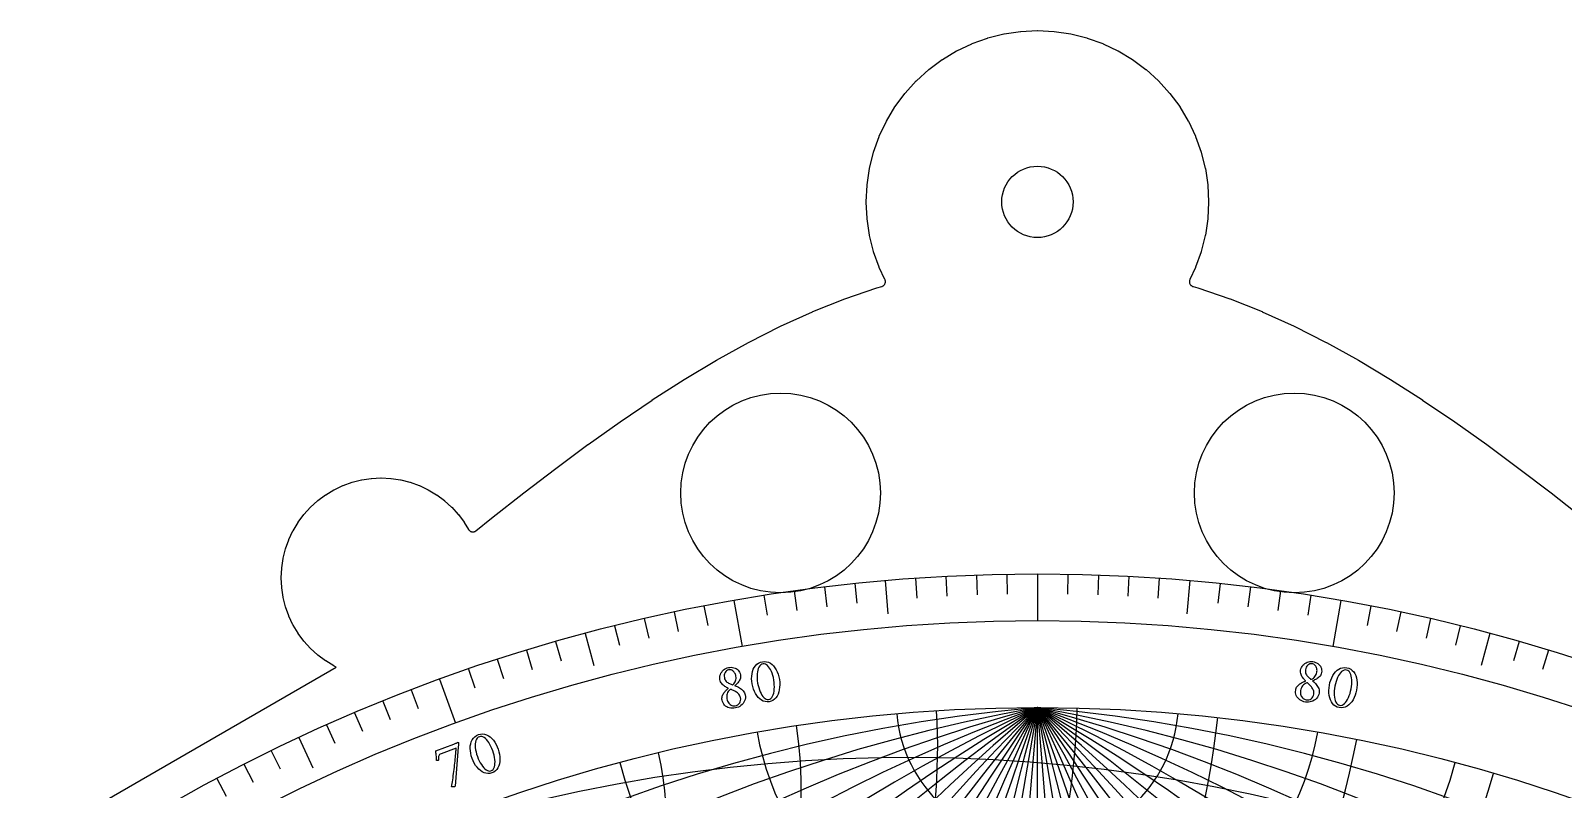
# Model space of a CAD drawing. Header units: millimetres. Extents: x -105 to 105, y -105 to 135.
# Drawn here: x -59.3 to 31, y 90.2 to 134.9 of the extents above; entities that cross this region are included whole.
import ezdxf

# ---------------------------------------------------------------- set-up
doc = ezdxf.new("R2010")
doc.units = ezdxf.units.MM
for name, color, linetype in [('CUT_INNER', 6, 'Continuous'), ('CUT_OUTER', 1, 'Continuous'), ('ENGRAVE', 7, 'Continuous'), ('ENGRAVE_FINE', 8, 'Continuous'), ('TEXT', 5, 'Continuous')]:
    doc.layers.add(name, color=color, linetype=linetype)

msp = doc.modelspace()

# ---------------------------------------------------------------- linework, layer by layer
at = {"layer": 'CUT_INNER'}
for centre, radius in [((0, 124.7941), 2.1), ((-15.12, 107.6581), 5.88), ((15.12, 107.6581), 5.88)]:
    msp.add_circle(centre, radius, dxfattribs=at)
at = {"layer": 'CUT_OUTER'}
msp.add_lwpolyline([(-76.8653, 76.8653), (-41.2786, 97.4114), (-41.4052, 97.4712), (-41.4181, 97.4782), (-41.9004, 97.7673), (-41.9127, 97.7754), (-42.3643, 98.1104), (-42.3757, 98.1197), (-42.7923, 98.4974), (-42.8027, 98.5078), (-43.1804, 98.9244), (-43.1897, 98.9358), (-43.5247, 99.3874), (-43.5328, 99.3997), (-43.8219, 99.882), (-43.8288, 99.8949), (-44.0693, 100.4033), (-44.0749, 100.4168), (-44.2643, 100.9463), (-44.2686, 100.9604), (-44.4052, 101.5058), (-44.4081, 101.5202), (-44.4906, 102.0765), (-44.492, 102.0911), (-44.5196, 102.6527), (-44.5196, 102.6674), (-44.492, 103.2291), (-44.4906, 103.2437), (-44.4081, 103.7999), (-44.4052, 103.8144), (-44.2686, 104.3598), (-44.2643, 104.3739), (-44.0749, 104.9033), (-44.0693, 104.9169), (-43.8288, 105.4252), (-43.8219, 105.4382), (-43.5328, 105.9205), (-43.5247, 105.9328), (-43.1897, 106.3844), (-43.1804, 106.3958), (-42.8027, 106.8124), (-42.7923, 106.8228), (-42.3757, 107.2004), (-42.3643, 107.2098), (-41.9127, 107.5447), (-41.9004, 107.5529), (-41.4181, 107.842), (-41.4052, 107.8489), (-40.8968, 108.0894), (-40.8832, 108.095), (-40.3538, 108.2844), (-40.3397, 108.2887), (-39.7943, 108.4253), (-39.7798, 108.4282), (-39.2236, 108.5107), (-39.209, 108.5121), (-38.6474, 108.5397), (-38.6326, 108.5397), (-38.071, 108.5121), (-38.0564, 108.5107), (-37.5002, 108.4282), (-37.4857, 108.4253), (-36.9403, 108.2887), (-36.9262, 108.2844), (-36.3968, 108.095), (-36.3832, 108.0894), (-35.8748, 107.8489), (-35.8619, 107.842), (-35.3796, 107.5529), (-35.3673, 107.5447), (-34.9157, 107.2098), (-34.9043, 107.2004), (-34.4877, 106.8228), (-34.4773, 106.8124), (-34.0996, 106.3958), (-34.0903, 106.3844), (-33.7553, 105.9328), (-33.7472, 105.9205), (-33.5018, 105.5111), (-33.485, 105.4861), (-33.4659, 105.4629), (-33.4445, 105.4418), (-33.4211, 105.4229), (-33.3959, 105.4064), (-33.3692, 105.3925), (-33.3413, 105.3814), (-33.3123, 105.3731), (-33.2827, 105.3678), (-33.2527, 105.3655), (-33.2226, 105.3661), (-33.1928, 105.3698), (-33.1634, 105.3765), (-33.1349, 105.3861), (-33.1075, 105.3984), (-33.0815, 105.4135), (-33.057, 105.4311), (-32.1311, 106.1719), (-30.2407, 107.6561), (-30.2393, 107.6572), (-28.3509, 109.1024), (-28.3491, 109.1038), (-26.4611, 110.5023), (-26.4588, 110.504), (-24.5714, 111.8474), (-24.5686, 111.8493), (-22.6816, 113.1291), (-22.6783, 113.1313), (-20.7919, 114.3398), (-20.7881, 114.3422), (-18.9022, 115.4718), (-18.8978, 115.4744), (-17.0125, 116.5183), (-17.0075, 116.5209), (-15.1228, 117.4727), (-15.1171, 117.4754), (-13.2332, 118.3292), (-13.2268, 118.332), (-11.3435, 119.0826), (-11.3364, 119.0852), (-9.4538, 119.7282), (-9.4461, 119.7306), (-9.1665, 119.8095), (-9.1391, 119.8187), (-9.1126, 119.8305), (-9.0875, 119.8448), (-9.0638, 119.8615), (-9.0418, 119.8803), (-9.0218, 119.9012), (-9.0039, 119.9239), (-8.9882, 119.9483), (-8.9749, 119.974), (-8.9642, 120.0009), (-8.9562, 120.0287), (-8.9508, 120.0571), (-8.9483, 120.086), (-8.9485, 120.1149), (-8.9515, 120.1437), (-8.9573, 120.1721), (-8.9657, 120.1998), (-8.9768, 120.2265), (-9.3096, 120.93), (-9.3152, 120.9436), (-9.6435, 121.8611), (-9.6477, 121.8752), (-9.8845, 122.8204), (-9.8874, 122.8349), (-10.0304, 123.7988), (-10.0318, 123.8134), (-10.0796, 124.7867), (-10.0796, 124.8014), (-10.0318, 125.7747), (-10.0304, 125.7894), (-9.8874, 126.7533), (-9.8845, 126.7677), (-9.6477, 127.713), (-9.6435, 127.7271), (-9.3152, 128.6446), (-9.3096, 128.6582), (-8.8929, 129.5391), (-8.886, 129.5521), (-8.385, 130.3879), (-8.3768, 130.4002), (-7.7963, 131.1829), (-7.787, 131.1942), (-7.1326, 131.9163), (-7.1222, 131.9267), (-6.4001, 132.5811), (-6.3888, 132.5904), (-5.6061, 133.1709), (-5.5938, 133.1791), (-4.758, 133.6801), (-4.745, 133.687), (-3.8641, 134.1036), (-3.8505, 134.1093), (-2.933, 134.4376), (-2.9189, 134.4418), (-1.9737, 134.6786), (-1.9592, 134.6815), (-0.9953, 134.8245), (-0.9807, 134.8259), (-0.0074, 134.8737), (0.0074, 134.8737), (0.9807, 134.8259), (0.9953, 134.8245), (1.9592, 134.6815), (1.9737, 134.6786), (2.9189, 134.4418), (2.933, 134.4376), (3.8505, 134.1093), (3.8641, 134.1036), (4.745, 133.687), (4.758, 133.6801), (5.5938, 133.1791), (5.6061, 133.1709), (6.3888, 132.5904), (6.4001, 132.5811), (7.1222, 131.9267), (7.1326, 131.9163), (7.787, 131.1942), (7.7963, 131.1829), (8.3768, 130.4002), (8.385, 130.3879), (8.886, 129.5521), (8.8929, 129.5391), (9.3096, 128.6582), (9.3152, 128.6446), (9.6435, 127.7271), (9.6477, 127.713), (9.8845, 126.7677), (9.8874, 126.7533), (10.0304, 125.7894), (10.0318, 125.7747), (10.0796, 124.8014), (10.0796, 124.7867), (10.0318, 123.8134), (10.0304, 123.7988), (9.8874, 122.8349), (9.8845, 122.8204), (9.6477, 121.8752), (9.6435, 121.8611), (9.3152, 120.9436), (9.3096, 120.93), (8.9768, 120.2265), (8.9657, 120.1998), (8.9573, 120.1721), (8.9515, 120.1437), (8.9485, 120.1149), (8.9483, 120.086), (8.9508, 120.0571), (8.9562, 120.0287), (8.9642, 120.0009), (8.9749, 119.974), (8.9882, 119.9483), (9.0039, 119.9239), (9.0218, 119.9012), (9.0418, 119.8803), (9.0638, 119.8615), (9.0875, 119.8448), (9.1126, 119.8305), (9.1391, 119.8187), (9.1665, 119.8095), (9.4461, 119.7306), (9.4538, 119.7282), (11.3364, 119.0852), (11.3435, 119.0826), (13.2268, 118.332), (13.2332, 118.3292), (15.1171, 117.4754), (15.1228, 117.4727), (17.0075, 116.5209), (17.0125, 116.5183), (18.8978, 115.4744), (18.9022, 115.4718), (20.7881, 114.3422), (20.7919, 114.3398), (22.6783, 113.1313), (22.6816, 113.1291), (24.5686, 111.8493), (24.5714, 111.8474), (26.4588, 110.504), (26.4611, 110.5023), (28.3491, 109.1038), (28.3509, 109.1024), (30.2393, 107.6572), (30.2407, 107.6561), (32.1289, 106.1736)], dxfattribs=at)
at = {"layer": 'ENGRAVE'}
for points in [[(0, 102.9), (0, 100.1438)], [(-8.9683, 102.5084), (-8.7967, 100.5472)], [(8.9683, 102.5084), (8.7967, 100.5472)], [(-17.8684, 101.3367), (-17.3898, 98.6223)], [(17.8684, 101.3367), (17.3898, 98.6223)], [(-26.6325, 99.3938), (-26.1229, 97.4921)], [(26.6325, 99.3938), (26.1229, 97.4921)], [(-35.1939, 96.6944), (-34.2512, 94.1043)], [(0, -95.025), (0, 95.025)], [(0, -95.025), (0, 95.025)], [(-43.4874, 93.2591), (-42.6554, 91.4748)]]:
    msp.add_lwpolyline(points, dxfattribs=at)
for radius in [102.9, 102.9, 100.1438, 95.025, 95.025, 95.025]:
    msp.add_circle((0, 0), radius, dxfattribs=at)
for centre, radius, start, end in [((16.7555, 0), 96.4909, 100, 260), ((34.5863, 0), 101.1235, 110, 250), ((54.8627, 0), 109.7254, 120, 240), ((79.7354, 0), 124.0463, 130, 230), ((113.2464, 0), 147.8327, 140, 220), ((164.5881, 0), 190.05, 150, 210), ((261.079, 0), 277.8345, 160, 200), ((538.9136, 0), 547.2272, 170, 190), ((-538.9136, 0), 547.2272, 350, 10), ((-261.079, 0), 277.8345, 340, 20), ((-164.5881, 0), 190.05, 330, 30), ((-113.2464, 0), 147.8327, 320, 40), ((-79.7354, 0), 124.0463, 310, 50), ((-54.8627, 0), 109.7254, 300, 60), ((-34.5863, 0), 101.1235, 290, 70), ((-16.7555, 0), 96.4909, 280, 80), ((0, 96.4909), 16.7555, 190, 350)]:
    msp.add_arc(centre, radius, start, end, dxfattribs=at)
at = {"layer": 'ENGRAVE_FINE'}
for points in [[(-1.7959, 102.8843), (-1.7752, 101.7033)], [(1.7959, 102.8843), (1.7752, 101.7033)], [(-12.5404, 102.133), (-12.3964, 100.9606)], [(-10.756, 102.3363), (-10.6325, 101.1615)], [(-7.1779, 102.6493), (-7.0955, 101.471)], [(-5.3854, 102.759), (-5.3235, 101.5793)], [(-3.5912, 102.8373), (-3.5499, 101.6568)], [(3.5912, 102.8373), (3.5499, 101.6568)], [(5.3854, 102.759), (5.3235, 101.5793)], [(7.1779, 102.6493), (7.0955, 101.471)], [(10.756, 102.3363), (10.6325, 101.1615)], [(12.5404, 102.133), (12.3964, 100.9606)], [(-16.0971, 101.6331), (-15.9123, 100.4664)], [(-14.3209, 101.8986), (-14.1565, 100.7288)], [(14.3209, 101.8986), (14.1565, 100.7288)], [(16.0971, 101.6331), (15.9123, 100.4664)], [(-23.1475, 100.2627), (-22.8817, 99.1117)], [(-21.3941, 100.6514), (-21.1485, 99.496)], [(-19.6342, 101.0094), (-19.4089, 99.8499)], [(19.6342, 101.0094), (19.4089, 99.8499)], [(21.3941, 100.6514), (21.1485, 99.496)], [(23.1475, 100.2627), (22.8817, 99.1117)], [(-24.8938, 99.8434), (-24.608, 98.6973)], [(24.8938, 99.8434), (24.608, 98.6973)], [(-30.085, 98.4038), (-29.7397, 97.2741)], [(-28.3631, 98.9138), (-28.0375, 97.7783)], [(28.3631, 98.9138), (28.0375, 97.7783)], [(30.085, 98.4038), (29.7397, 97.2741)], [(-31.7978, 97.8637), (-31.4328, 96.7403)], [(-33.501, 97.2939), (-33.1164, 96.177)], [(-36.8761, 96.0654), (-36.4527, 94.9626)], [(-38.547, 95.4072), (-38.1045, 94.312)], [(-41.8532, 94.0038), (-41.3727, 92.9247)], [(-40.2062, 94.7199), (-39.7447, 93.6326)], [(-45.1084, 92.4859), (-44.5906, 91.4242)], [(-46.7156, 91.6846), (-46.1793, 90.6321)], [(-48.3086, 90.8553), (-47.7541, 89.8123)]]:
    msp.add_lwpolyline(points, dxfattribs=at)
for centre, radius, start, end in [((8.3136, 0), 95.388, 95, 265), ((25.4619, 0), 98.3771, 105, 255), ((-41.948, 96.0915), 44.3109, 228.583333, 358.583333), ((-40.4577, 92.6776), 34.5863, 223.583333, 3.583333), ((44.3109, 0), 104.8485, 115, 245), ((66.5372, 0), 116.0041, 125, 235), ((95.025, 0), 134.3856, 135, 225), ((135.7098, 0), 165.671, 145, 215), ((203.7818, 0), 224.8483, 155, 205), ((354.6381, 0), 367.1484, 165, 195), ((1086.1407, 0), 1090.2896, 175, 185), ((-1086.1407, 0), 1090.2896, 355, 5), ((-354.6381, 0), 367.1484, 345, 15), ((-203.7818, 0), 224.8483, 335, 25), ((-135.7098, 0), 165.671, 325, 35), ((-95.025, 0), 134.3856, 315, 45), ((-66.5372, 0), 116.0041, 305, 55), ((-44.3109, 0), 104.8485, 295, 65), ((-25.4619, 0), 98.3771, 285, 75), ((-8.3136, 0), 95.388, 275, 85), ((-43.8992, 100.5611), 54.8627, 233.583333, 353.583333), ((-39.359, 90.1606), 25.4619, 218.583333, 8.583333), ((0, 95.388), 8.3136, 185, 355), ((-46.4112, 106.3153), 66.5372, 238.583333, 348.583333), ((-38.6043, 88.4319), 16.7555, 213.583333, 13.583333), ((-7.6193, -3.3261), 95.388, 298.583333, 108.583334), ((-49.6288, 113.6859), 79.7354, 243.583333, 343.583333), ((0, 98.3771), 25.4619, 195, 345)]:
    msp.add_arc(centre, radius, start, end, dxfattribs=at)
at = {"layer": 'TEXT'}
for points in [[(-16.1893, 97.7248), (-16.0614, 97.7355), (-15.9405, 97.7243), (-15.8266, 97.6912), (-15.7197, 97.6362), (-15.6209, 97.5626), (-15.531, 97.4738), (-15.4501, 97.3699), (-15.378, 97.2508), (-15.3158, 97.1201), (-15.2642, 96.9812), (-15.2233, 96.8342), (-15.193, 96.679), (-15.1744, 96.5219), (-15.1684, 96.3694), (-15.1751, 96.2213), (-15.1944, 96.0777), (-15.2263, 95.9421), (-15.2705, 95.8179), (-15.3272, 95.7051), (-15.3963, 95.6037), (-15.478, 95.5174), (-15.5724, 95.4498), (-15.6794, 95.4009), (-15.7993, 95.3707), (-15.9194, 95.3612), (-16.0346, 95.3733), (-16.1449, 95.407), (-16.2504, 95.4623), (-16.3494, 95.5358), (-16.4404, 95.6241), (-16.5233, 95.7273), (-16.5981, 95.8452), (-16.6635, 95.9748), (-16.7181, 96.1127), (-16.7621, 96.2589), (-16.7952, 96.4136), (-16.8164, 96.5703), (-16.8247, 96.7227), (-16.8202, 96.8709), (-16.8026, 97.0149), (-16.7718, 97.151), (-16.7277, 97.2756), (-16.6703, 97.3888), (-16.5995, 97.4904), (-16.5158, 97.5771), (-16.4195, 97.645), (-16.3106, 97.6942), (-16.1893, 97.7248)], [(-16.148, 97.5932), (-16.2217, 97.5719), (-16.287, 97.534), (-16.3439, 97.4794), (-16.3923, 97.4082), (-16.4322, 97.3232), (-16.4637, 97.2273), (-16.4866, 97.1206), (-16.501, 97.0031), (-16.5068, 96.8775), (-16.5039, 96.7467), (-16.4923, 96.6106), (-16.4721, 96.4693), (-16.4446, 96.3308), (-16.4106, 96.1993), (-16.3701, 96.075), (-16.3232, 95.9578), (-16.2715, 95.8506), (-16.2165, 95.7561), (-16.1582, 95.6745), (-16.0967, 95.6057), (-16.033, 95.5524), (-15.9685, 95.5175), (-15.903, 95.5011), (-15.8365, 95.503), (-15.7597, 95.525), (-15.6928, 95.5642), (-15.6358, 95.6204), (-15.5887, 95.6936), (-15.5509, 95.781), (-15.5217, 95.8794), (-15.5012, 95.9889), (-15.4893, 96.1094), (-15.4855, 96.2375), (-15.4894, 96.3697), (-15.5008, 96.506), (-15.5198, 96.6463), (-15.546, 96.7863), (-15.5784, 96.9178), (-15.617, 97.0409), (-15.6618, 97.1556), (-15.7116, 97.2597), (-15.7653, 97.3512), (-15.8229, 97.43), (-15.8843, 97.4962), (-15.9483, 97.5471), (-16.0136, 97.5802), (-16.0802, 97.5956), (-16.148, 97.5932)], [(16.2096, 97.7291), (16.2909, 97.7115), (16.3673, 97.6865), (16.4387, 97.654), (16.5052, 97.6142), (16.5652, 97.5677), (16.617, 97.5154), (16.6607, 97.4572), (16.6962, 97.3931), (16.7219, 97.3238), (16.736, 97.2496), (16.7385, 97.1708), (16.7294, 97.0872), (16.7133, 97.0192), (16.6895, 96.9574), (16.6581, 96.9017), (16.619, 96.8521), (16.5746, 96.8078), (16.5274, 96.7677), (16.4773, 96.732), (16.4244, 96.7006), (16.3708, 96.6727), (16.319, 96.6473), (16.2688, 96.6245), (16.2203, 96.6043), (16.2097, 96.6017), (16.2055, 96.5971), (16.2078, 96.5905), (16.2165, 96.5818), (16.2674, 96.5401), (16.3172, 96.4937), (16.3659, 96.4426), (16.4136, 96.3869), (16.4581, 96.3278), (16.4973, 96.2668), (16.5314, 96.2037), (16.5602, 96.1386), (16.5817, 96.0725), (16.5938, 96.0067), (16.5965, 95.941), (16.5899, 95.8755), (16.5683, 95.7873), (16.5355, 95.7059), (16.4915, 95.6312), (16.4362, 95.5633), (16.3721, 95.5032), (16.3017, 95.4521), (16.2251, 95.4099), (16.1422, 95.3768), (16.0555, 95.3535), (15.9676, 95.3412), (15.8785, 95.3399), (15.7882, 95.3495), (15.6932, 95.37), (15.6051, 95.3988), (15.5237, 95.4361), (15.4492, 95.4818), (15.383, 95.5348), (15.3265, 95.5938), (15.2797, 95.6589), (15.2427, 95.7302), (15.2163, 95.8061), (15.2014, 95.8856), (15.198, 95.9684), (15.2061, 96.0548), (15.2187, 96.1128), (15.2373, 96.167), (15.2621, 96.2173), (15.293, 96.2638), (15.3285, 96.3066), (15.3667, 96.3461), (15.4079, 96.3823), (15.4519, 96.4151), (15.4972, 96.4448), (15.5424, 96.4717), (15.5873, 96.4956), (15.6321, 96.5167), (15.6748, 96.5355), (15.7136, 96.5525), (15.7486, 96.5677), (15.7796, 96.5811), (15.7861, 96.5856), (15.7888, 96.5902), (15.7877, 96.595), (15.7827, 96.5999), (15.7483, 96.631), (15.713, 96.6674), (15.6769, 96.709), (15.6399, 96.7557), (15.6043, 96.8064), (15.5725, 96.8602), (15.5446, 96.9169), (15.5205, 96.9766), (15.5025, 97.0385), (15.4926, 97.102), (15.491, 97.1671), (15.4976, 97.2338), (15.5153, 97.3102), (15.5431, 97.3821), (15.5813, 97.4495), (15.6297, 97.5123), (15.6862, 97.5692), (15.7486, 97.6185), (15.817, 97.6605), (15.8913, 97.6949), (15.9691, 97.72), (16.0481, 97.7341), (16.1283, 97.7371), (16.2096, 97.7291)], [(16.1695, 97.605), (16.1042, 97.6081), (16.0415, 97.5954), (15.9813, 97.5668), (15.9237, 97.5224), (15.8727, 97.4663), (15.8325, 97.4027), (15.8031, 97.3316), (15.7844, 97.253), (15.7777, 97.1857), (15.7802, 97.1225), (15.7918, 97.0633), (15.8125, 97.0082), (15.8397, 96.957), (15.8706, 96.9098), (15.9053, 96.8665), (15.9438, 96.8271), (15.9828, 96.7911), (16.0195, 96.7579), (16.0536, 96.7275), (16.0853, 96.6999), (16.0893, 96.6976), (16.0943, 96.6955), (16.1003, 96.6938), (16.1073, 96.6924), (16.109, 96.6921), (16.1101, 96.6919), (16.1108, 96.6918), (16.1111, 96.6918), (16.1165, 96.6911), (16.1216, 96.691), (16.1263, 96.6914), (16.1305, 96.6924), (16.1909, 96.7232), (16.2464, 96.7595), (16.297, 96.8015), (16.3429, 96.8491), (16.3824, 96.9025), (16.4144, 96.962), (16.4386, 97.0277), (16.4551, 97.0994), (16.4615, 97.1536), (16.4623, 97.2078), (16.4575, 97.262), (16.447, 97.3162), (16.4312, 97.3687), (16.41, 97.4177), (16.3837, 97.4632), (16.3521, 97.5053), (16.315, 97.5418), (16.2722, 97.5706), (16.2237, 97.5917), (16.1695, 97.605)], [(-18.1933, 97.3793), (-18.1109, 97.3906), (-18.0305, 97.3932), (-17.9523, 97.3871), (-17.8762, 97.3724), (-17.804, 97.3493), (-17.7374, 97.3178), (-17.6764, 97.2781), (-17.6211, 97.23), (-17.5733, 97.1736), (-17.5347, 97.1088), (-17.5054, 97.0356), (-17.4853, 96.9539), (-17.4771, 96.8845), (-17.4783, 96.8183), (-17.4888, 96.7552), (-17.5086, 96.6952), (-17.5352, 96.6384), (-17.5658, 96.5846), (-17.6007, 96.5339), (-17.6397, 96.4863), (-17.6805, 96.4417), (-17.7205, 96.4002), (-17.7599, 96.3616), (-17.7985, 96.326), (-17.8076, 96.32), (-17.8099, 96.3142), (-17.8055, 96.3088), (-17.7944, 96.3036), (-17.7323, 96.2818), (-17.6696, 96.2552), (-17.6064, 96.2239), (-17.5425, 96.1878), (-17.4805, 96.1476), (-17.4228, 96.1036), (-17.3692, 96.0559), (-17.3199, 96.0046), (-17.2771, 95.9499), (-17.2432, 95.8922), (-17.2182, 95.8314), (-17.202, 95.7676), (-17.192, 95.6773), (-17.195, 95.5896), (-17.2109, 95.5044), (-17.2396, 95.4216), (-17.2793, 95.3432), (-17.3279, 95.2711), (-17.3855, 95.2053), (-17.4521, 95.1458), (-17.5256, 95.0943), (-17.6039, 95.0527), (-17.6872, 95.021), (-17.7754, 94.9991), (-17.8717, 94.9858), (-17.9644, 94.9828), (-18.0535, 94.9901), (-18.1392, 95.0075), (-18.2196, 95.0346), (-18.2929, 95.0708), (-18.3591, 95.116), (-18.4182, 95.1702), (-18.469, 95.2326), (-18.5102, 95.3021), (-18.5417, 95.3788), (-18.5636, 95.4628), (-18.5716, 95.5216), (-18.5726, 95.5789), (-18.5665, 95.6346), (-18.5534, 95.6889), (-18.5348, 95.7413), (-18.5123, 95.7915), (-18.486, 95.8395), (-18.4559, 95.8854), (-18.4234, 95.9289), (-18.3902, 95.9695), (-18.3561, 96.0074), (-18.3213, 96.0425), (-18.2876, 96.0748), (-18.2569, 96.104), (-18.2293, 96.1303), (-18.2047, 96.1535), (-18.2001, 96.1599), (-18.1992, 96.1652), (-18.2019, 96.1693), (-18.2082, 96.1722), (-18.2512, 96.1897), (-18.2968, 96.2118), (-18.345, 96.2385), (-18.3957, 96.2697), (-18.4465, 96.3053), (-18.4947, 96.3449), (-18.5403, 96.3887), (-18.5834, 96.4365), (-18.6216, 96.4885), (-18.6525, 96.5449), (-18.6763, 96.6055), (-18.6929, 96.6704), (-18.7025, 96.7482), (-18.7009, 96.8253), (-18.6881, 96.9017), (-18.6641, 96.9773), (-18.6304, 97.05), (-18.5887, 97.1178), (-18.5388, 97.1805), (-18.4807, 97.2383), (-18.4162, 97.2885), (-18.3467, 97.3288), (-18.2724, 97.3591), (-18.1933, 97.3793)], [(-18.1885, 97.249), (-18.2509, 97.2296), (-18.3055, 97.1961), (-18.3523, 97.1487), (-18.3913, 97.0873), (-18.42, 97.0172), (-18.436, 96.9437), (-18.4393, 96.8668), (-18.43, 96.7865), (-18.4133, 96.721), (-18.3893, 96.6624), (-18.3582, 96.6108), (-18.3198, 96.5661), (-18.2768, 96.5273), (-18.2316, 96.4935), (-18.1842, 96.4647), (-18.1346, 96.4408), (-18.0856, 96.4204), (-18.0398, 96.4017), (-17.9973, 96.3848), (-17.958, 96.3697), (-17.9535, 96.3688), (-17.9481, 96.3686), (-17.9419, 96.3691), (-17.9348, 96.3702), (-17.9332, 96.3705), (-17.932, 96.3707), (-17.9313, 96.3708), (-17.9311, 96.3709), (-17.9257, 96.3721), (-17.9209, 96.3737), (-17.9167, 96.3757), (-17.913, 96.3781), (-17.8668, 96.4276), (-17.8271, 96.4808), (-17.7939, 96.5376), (-17.7671, 96.5979), (-17.7481, 96.6617), (-17.7385, 96.7285), (-17.7382, 96.7985), (-17.7472, 96.8716), (-17.7597, 96.9247), (-17.7775, 96.9759), (-17.8006, 97.0252), (-17.829, 97.0726), (-17.8618, 97.1164), (-17.8984, 97.1553), (-17.9388, 97.189), (-17.9829, 97.2178), (-18.0302, 97.2394), (-18.0803, 97.2518), (-18.1331, 97.255), (-18.1885, 97.249)], [(18.2109, 97.3683), (18.3347, 97.3347), (18.4445, 97.2828), (18.5402, 97.2127), (18.6218, 97.1245), (18.6895, 97.0215), (18.7436, 96.9074), (18.7842, 96.782), (18.8111, 96.6455), (18.8249, 96.5014), (18.8258, 96.3532), (18.814, 96.2011), (18.7894, 96.0448), (18.7532, 95.8909), (18.7066, 95.7455), (18.6497, 95.6087), (18.5824, 95.4803), (18.5061, 95.3638), (18.4221, 95.2622), (18.3302, 95.1756), (18.2306, 95.104), (18.1243, 95.0508), (18.0125, 95.0196), (17.8952, 95.0102), (17.7722, 95.0228), (17.6561, 95.055), (17.552, 95.1057), (17.4599, 95.1751), (17.3797, 95.2632), (17.3117, 95.3661), (17.2565, 95.4802), (17.2138, 95.6055), (17.1839, 95.7419), (17.1668, 95.886), (17.1626, 96.0343), (17.1713, 96.1868), (17.1931, 96.3434), (17.2267, 96.4979), (17.271, 96.644), (17.326, 96.7817), (17.3918, 96.911), (17.4672, 97.0283), (17.5513, 97.1304), (17.6439, 97.2171), (17.7452, 97.2884), (17.8535, 97.3412), (17.9673, 97.3721), (18.0864, 97.3811), (18.2109, 97.3683)], [(18.2047, 97.2305), (18.1281, 97.2358), (18.0538, 97.2225), (17.9817, 97.1906), (17.9118, 97.1402), (17.8452, 97.074), (17.7829, 96.9947), (17.7249, 96.9023), (17.6711, 96.7968), (17.6227, 96.6808), (17.5807, 96.5568), (17.5451, 96.425), (17.5158, 96.2853), (17.4942, 96.1457), (17.4812, 96.0105), (17.4767, 95.8799), (17.4807, 95.7537), (17.4927, 95.6353), (17.512, 95.5277), (17.5389, 95.4311), (17.5732, 95.3453), (17.6147, 95.2735), (17.6634, 95.2187), (17.7194, 95.1808), (17.7825, 95.1598), (17.8622, 95.1543), (17.9385, 95.1682), (18.0113, 95.2015), (18.0806, 95.2542), (18.146, 95.3234), (18.2071, 95.4059), (18.2638, 95.5017), (18.3162, 95.611), (18.3635, 95.7301), (18.4051, 95.8556), (18.441, 95.9875), (18.4711, 96.1259), (18.4943, 96.2664), (18.5089, 96.4011), (18.5148, 96.53), (18.5119, 96.653), (18.5007, 96.7679), (18.4815, 96.8722), (18.4544, 96.966), (18.4193, 97.0492), (18.3766, 97.1189), (18.3266, 97.1724), (18.2692, 97.2096), (18.2047, 97.2305)], [(-17.7924, 95.131), (-17.7093, 95.1537), (-17.6378, 95.1887), (-17.5778, 95.236), (-17.5294, 95.2955), (-17.4942, 95.3644), (-17.4738, 95.4397), (-17.4682, 95.5215), (-17.4775, 95.6097), (-17.4916, 95.6641), (-17.5132, 95.7155), (-17.5425, 95.7638), (-17.5795, 95.8089), (-17.6215, 95.8509), (-17.6657, 95.8895), (-17.7123, 95.9248), (-17.7612, 95.9567), (-17.8103, 95.9854), (-17.8573, 96.0108), (-17.9023, 96.0329), (-17.9453, 96.0518), (-17.9833, 96.0673), (-18.0134, 96.0795), (-18.0356, 96.0884), (-18.05, 96.0939), (-18.0576, 96.0959), (-18.0641, 96.097), (-18.0696, 96.0975), (-18.0739, 96.0971), (-18.079, 96.0959), (-18.083, 96.0945), (-18.0861, 96.0927), (-18.0881, 96.0906), (-18.1488, 96.0292), (-18.1988, 95.9664), (-18.238, 95.9022), (-18.2666, 95.8367), (-18.2847, 95.7678), (-18.2929, 95.6936), (-18.2911, 95.6141), (-18.2793, 95.5292), (-18.2618, 95.4581), (-18.238, 95.3937), (-18.2077, 95.3361), (-18.1711, 95.2853), (-18.1299, 95.2414), (-18.086, 95.2045), (-18.0394, 95.1746), (-17.9901, 95.1517), (-17.9397, 95.1359), (-17.89, 95.1271), (-17.8409, 95.1255), (-17.7924, 95.131)], [(15.8173, 95.4792), (15.9032, 95.4722), (15.9824, 95.4806), (16.0549, 95.5045), (16.1207, 95.5439), (16.1774, 95.5966), (16.2223, 95.6604), (16.2555, 95.7353), (16.277, 95.8214), (16.2824, 95.8774), (16.2796, 95.933), (16.2685, 95.9884), (16.2492, 96.0435), (16.2242, 96.0973), (16.1958, 96.1487), (16.1641, 96.1978), (16.129, 96.2445), (16.0928, 96.2882), (16.0572, 96.3282), (16.0225, 96.3644), (15.9886, 96.3968), (15.9582, 96.4244), (15.9341, 96.4462), (15.9162, 96.4621), (15.9046, 96.4722), (15.8981, 96.4766), (15.8924, 96.48), (15.8874, 96.4822), (15.8833, 96.4834), (15.8781, 96.484), (15.8737, 96.484), (15.8703, 96.4834), (15.8676, 96.4821), (15.7896, 96.4452), (15.7212, 96.4033), (15.6623, 96.3564), (15.6131, 96.3046), (15.5725, 96.2461), (15.5395, 96.1791), (15.5139, 96.1038), (15.496, 96.02), (15.4881, 95.9471), (15.4885, 95.8785), (15.4972, 95.814), (15.5143, 95.7538), (15.5379, 95.6984), (15.5666, 95.6487), (15.6001, 95.6047), (15.6387, 95.5663), (15.6806, 95.5342), (15.7243, 95.509), (15.7699, 95.4907), (15.8173, 95.4792)], [(-34.3542, 92.8762), (-34.3193, 92.8895), (-34.2833, 92.904), (-34.2461, 92.9196), (-34.2078, 92.9363), (-34.1729, 92.9518), (-34.1459, 92.9636), (-34.1269, 92.9718), (-34.1157, 92.9763), (-34.1054, 92.9778), (-34.0964, 92.9742), (-34.0887, 92.9657), (-34.0822, 92.9522), (-34.0771, 92.932), (-34.0748, 92.9069), (-34.0754, 92.877), (-34.0788, 92.8423), (-34.0837, 92.8045), (-34.0885, 92.7655), (-34.0935, 92.7251), (-34.0984, 92.6835), (-34.2859, 90.3903), (-34.2903, 90.3833), (-34.297, 90.3769), (-34.3059, 90.3713), (-34.3171, 90.3663), (-34.338, 90.3597), (-34.362, 90.3548), (-34.3892, 90.3514), (-34.4195, 90.3496), (-34.448, 90.3503), (-34.4697, 90.3543), (-34.4846, 90.3617), (-34.4927, 90.3725), (-34.4746, 90.4606), (-34.457, 90.5566), (-34.4397, 90.6606), (-34.4228, 90.7725), (-34.4062, 90.8898), (-34.3898, 91.0101), (-34.3736, 91.1333), (-34.3576, 91.2594), (-34.3421, 91.3863), (-34.3275, 91.5118), (-34.3138, 91.636), (-34.301, 91.7588), (-34.289, 91.878), (-34.2778, 91.9916), (-34.2675, 92.0996), (-34.258, 92.2019), (-34.2494, 92.2964), (-34.2416, 92.3809), (-34.2347, 92.4556), (-34.2287, 92.5202), (-34.2238, 92.5725), (-34.2203, 92.6098), (-34.2182, 92.6322), (-34.2175, 92.6396), (-35.1108, 92.3048), (-35.1583, 92.2821), (-35.1964, 92.2539), (-35.2252, 92.2201), (-35.2446, 92.1807), (-35.2566, 92.1342), (-35.2633, 92.0791), (-35.2646, 92.0154), (-35.2605, 91.943), (-35.261, 91.9322), (-35.2669, 91.9223), (-35.2784, 91.9133), (-35.2953, 91.9053), (-35.3016, 91.9034), (-35.3099, 91.9017), (-35.32, 91.9004), (-35.3321, 91.8993), (-35.3443, 91.8987), (-35.3549, 91.8986), (-35.364, 91.8992), (-35.3715, 91.9004), (-35.3759, 91.9804), (-35.3813, 92.0607), (-35.3875, 92.1415), (-35.3946, 92.2227), (-35.402, 92.2995), (-35.4092, 92.367), (-35.4161, 92.4251), (-35.4228, 92.474)], [(-32.9131, 93.4289), (-32.789, 93.4617), (-32.668, 93.4716), (-32.55, 93.4588), (-32.4353, 93.4232), (-32.3252, 93.3678), (-32.2212, 93.296), (-32.1234, 93.2078), (-32.0318, 93.103), (-31.9478, 92.9851), (-31.873, 92.8573), (-31.8071, 92.7196), (-31.7503, 92.572), (-31.7047, 92.4206), (-31.6723, 92.2714), (-31.6532, 92.1244), (-31.6473, 91.9796), (-31.6551, 91.8405), (-31.6771, 91.7105), (-31.7134, 91.5896), (-31.7638, 91.4778), (-31.8293, 91.3786), (-31.9105, 91.2956), (-32.0074, 91.2289), (-32.1203, 91.1783), (-32.2369, 91.148), (-32.3524, 91.1399), (-32.4669, 91.154), (-32.5804, 91.1901), (-32.6907, 91.2454), (-32.7956, 91.3165), (-32.8951, 91.4037), (-32.9893, 91.5069), (-33.0762, 91.6231), (-33.1539, 91.7494), (-33.2226, 91.8858), (-33.282, 92.0324), (-33.3302, 92.183), (-33.3649, 92.3317), (-33.3861, 92.4784), (-33.3938, 92.6233), (-33.3871, 92.7626), (-33.3653, 92.893), (-33.3284, 93.0144), (-33.2764, 93.1269), (-33.209, 93.2267), (-33.1259, 93.3103), (-33.0273, 93.3777), (-32.9131, 93.4289)], [(-32.8495, 93.3064), (-32.9185, 93.2727), (-32.9762, 93.224), (-33.0227, 93.1604), (-33.058, 93.0818), (-33.0826, 92.9912), (-33.0969, 92.8913), (-33.1009, 92.7823), (-33.0947, 92.664), (-33.0787, 92.5394), (-33.0531, 92.411), (-33.018, 92.279), (-32.9735, 92.1434), (-32.9224, 92.0117), (-32.8661, 91.8882), (-32.8047, 91.7728), (-32.7381, 91.6655), (-32.6685, 91.5689), (-32.598, 91.4854), (-32.5264, 91.4152), (-32.4539, 91.358), (-32.382, 91.3166), (-32.3123, 91.2935), (-32.245, 91.2887), (-32.1799, 91.3021), (-32.108, 91.3372), (-32.0489, 91.3873), (-32.0025, 91.4525), (-31.9689, 91.5329), (-31.9468, 91.6255), (-31.9352, 91.7274), (-31.9339, 91.8388), (-31.9432, 91.9596), (-31.9618, 92.0864), (-31.9885, 92.216), (-32.0234, 92.3481), (-32.0665, 92.483), (-32.1166, 92.6163), (-32.1714, 92.7403), (-32.2307, 92.8548), (-32.2947, 92.9599), (-32.3619, 93.0538), (-32.4306, 93.1346), (-32.501, 93.2022), (-32.573, 93.2567), (-32.6449, 93.2957), (-32.7149, 93.317), (-32.7832, 93.3206), (-32.8495, 93.3064)]]:
    msp.add_lwpolyline(points, close=True, dxfattribs=at)

doc.saveas('drawing.dxf')
